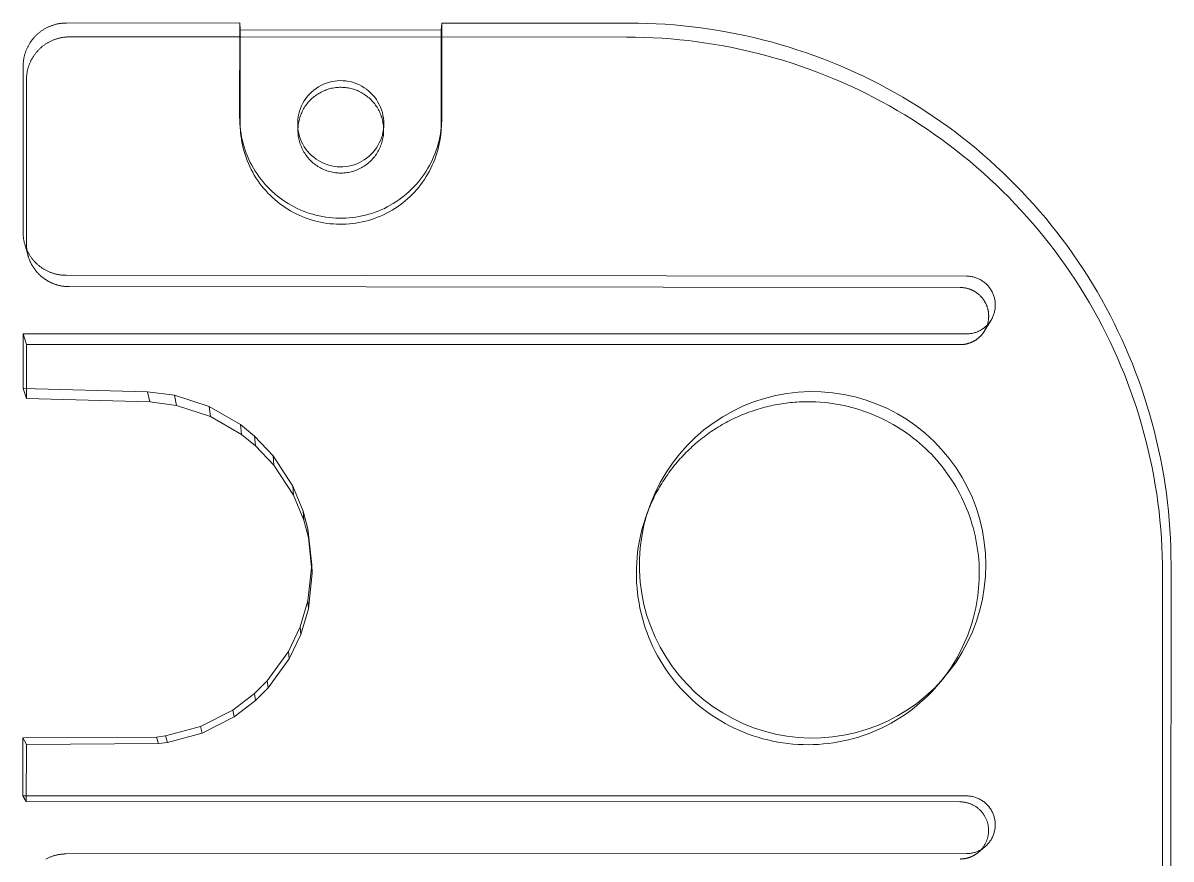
# Model space of a CAD drawing. Header units: millimetres. Extents: x 300.2 to 357.5, y 237.5 to 331.9.
# Drawn here: x 317.5 to 357.47, y 302.8 to 331.91 of the extents above; entities that cross this region are included whole.
import ezdxf

# ---------------------------------------------------------------- set-up
doc = ezdxf.new("R2010")
doc.units = ezdxf.units.MM
doc.layers.get('0').update_dxf_attribs({"true_color": 0xc2ced6})

# ---------------------------------------------------------------- blocks, each defined once
blk = doc.blocks.new('A$C525A3817')
at = {"color": 0, "linetype": 'Continuous', "lineweight": 0}
for p, q in [((-3.806, 47.183), (-9.839, 47.181)), ((-3.807, 43.902), (-3.806, 47.183)), ((-3.787, 46.94), (-3.806, 47.183)), ((3.213, 46.936), (3.23, 47.18)), ((3.23, 47.18), (3.229, 43.9)), ((9.764, 47.177), (3.23, 47.18)), ((-3.787, 46.94), (3.213, 46.936)), ((-3.787, 43.675), (-3.787, 46.94)), ((3.213, 46.936), (3.213, 43.673)), ((-3.767, 46.698), (-9.738, 46.697)), ((9.664, 46.692), (-3.767, 46.698)), ((-11.345, 45.674), (-11.347, 39.883)), ((-11.229, 45.205), (-11.23, 39.473)), ((-3.774, 43.371), (-3.794, 43.596)), ((-1.777, 43.389), (-1.786, 43.613)), ((1.206, 43.408), (1.212, 43.632)), ((3.203, 43.417), (3.22, 43.642)), ((-11.173, 39.076), (-11.289, 39.482)), ((-9.843, 38.398), (21.496, 38.367)), ((-9.741, 38.004), (21.275, 37.973)), ((22.126, 36.462), (22.355, 36.841)), ((21.496, 36.357), (-11.348, 36.364)), ((-11.348, 36.364), (-11.348, 34.459)), ((-11.231, 35.991), (-11.348, 36.364)), ((-11.231, 35.991), (-11.231, 34.105)), ((21.275, 35.984), (-11.231, 35.991)), ((-11.231, 34.105), (-11.348, 34.459)), ((-11.348, 34.459), (-7.012, 34.344)), ((-11.231, 34.105), (-6.94, 33.992)), ((-6.94, 33.992), (-7.012, 34.344)), ((-7.012, 34.344), (-6.073, 34.221)), ((-6.94, 33.992), (-6.011, 33.869)), ((-6.011, 33.869), (-6.073, 34.221)), ((-6.073, 34.221), (-4.874, 33.831)), ((-6.011, 33.869), (-4.824, 33.483)), ((-4.824, 33.483), (-4.874, 33.831)), ((-4.874, 33.831), (-3.782, 33.2)), ((-4.824, 33.483), (-3.744, 32.859)), ((-3.744, 32.859), (-3.782, 33.2)), ((-3.782, 33.2), (-3.292, 32.803)), ((-3.744, 32.859), (-3.258, 32.466)), ((-3.258, 32.466), (-3.292, 32.803)), ((-3.292, 32.803), (-2.641, 32.116)), ((-3.258, 32.466), (-2.614, 31.786)), ((-2.614, 31.786), (-2.641, 32.116)), ((-2.641, 32.116), (-1.954, 31.059)), ((-2.614, 31.786), (-1.934, 30.739)), ((-1.934, 30.739), (-1.954, 31.059)), ((-1.954, 31.059), (-1.592, 30.184)), ((-1.934, 30.739), (-1.576, 29.874)), ((-1.576, 29.874), (-1.592, 30.184)), ((-1.592, 30.184), (-1.429, 29.574)), ((10.33, 29.971), (10.437, 30.282)), ((-1.576, 29.874), (-1.414, 29.27)), ((-1.414, 29.27), (-1.429, 29.574)), ((-1.429, 29.574), (-1.297, 28.32)), ((-1.414, 29.27), (-1.306, 28.239)), ((-1.297, 28.32), (-1.43, 27.066)), ((-1.284, 28.029), (-1.415, 26.788)), ((-1.306, 28.239), (-1.284, 28.029)), ((-1.284, 28.029), (-1.297, 28.32)), ((28.318, -3.169), (28.325, 28.023)), ((28.612, -3.202), (28.619, 28.314)), ((-1.43, 27.066), (-1.698, 26.159)), ((-1.415, 26.788), (-1.681, 25.89)), ((-1.415, 26.788), (-1.43, 27.066)), ((-1.698, 26.159), (-2.106, 25.305)), ((-1.681, 25.89), (-1.698, 26.159)), ((-1.681, 25.89), (-2.084, 25.045)), ((-2.106, 25.305), (-2.847, 24.285)), ((-2.084, 25.045), (-2.106, 25.305)), ((-2.084, 25.045), (-2.818, 24.036)), ((20.523, 24.161), (20.736, 24.412)), ((-2.847, 24.285), (-3.294, 23.839)), ((-2.818, 24.036), (-3.26, 23.594)), ((-2.818, 24.036), (-2.847, 24.285)), ((-3.294, 23.839), (-4.045, 23.263)), ((-3.26, 23.594), (-4.003, 23.024)), ((-3.26, 23.594), (-3.294, 23.839)), ((-4.045, 23.263), (-5.168, 22.691)), ((-4.003, 23.024), (-4.045, 23.263)), ((-4.003, 23.024), (-5.115, 22.458)), ((-5.168, 22.691), (-6.386, 22.365)), ((-5.115, 22.458), (-6.321, 22.135)), ((-5.115, 22.458), (-5.168, 22.691)), ((-6.699, 22.323), (-11.351, 22.296)), ((-11.351, 22.296), (-11.351, 20.281)), ((-11.234, 22.067), (-11.351, 22.296)), ((-11.234, 22.067), (-11.235, 20.073)), ((-6.631, 22.094), (-11.234, 22.067)), ((-6.386, 22.365), (-6.699, 22.323)), ((-6.631, 22.094), (-6.699, 22.323)), ((-6.321, 22.135), (-6.631, 22.094)), ((-6.321, 22.135), (-6.386, 22.365)), ((-11.235, 20.073), (-11.351, 20.281)), ((-11.351, 20.281), (21.492, 20.274)), ((-11.235, 20.073), (21.271, 20.066)), ((21.909, 18.307), (22.136, 18.498)), ((21.493, 18.264), (-9.863, 18.253))]:
    blk.add_line(p, q, dxfattribs=at)
for points in [[(-9.839, 47.181), (-9.864, 47.181), (-9.889, 47.181), (-9.914, 47.18), (-9.938, 47.178), (-9.963, 47.176), (-9.988, 47.174), (-10.013, 47.171), (-10.038, 47.168), (-10.062, 47.165), (-10.087, 47.161), (-10.111, 47.156), (-10.136, 47.152), (-10.16, 47.147), (-10.184, 47.141), (-10.209, 47.135), (-10.233, 47.129), (-10.257, 47.122), (-10.281, 47.115), (-10.304, 47.107), (-10.328, 47.099), (-10.352, 47.091), (-10.375, 47.083), (-10.398, 47.073), (-10.421, 47.064), (-10.444, 47.054), (-10.467, 47.044), (-10.489, 47.033), (-10.512, 47.022), (-10.534, 47.011), (-10.556, 46.999), (-10.578, 46.987), (-10.599, 46.975), (-10.621, 46.962), (-10.642, 46.949), (-10.663, 46.936), (-10.684, 46.922), (-10.704, 46.908), (-10.724, 46.893), (-10.744, 46.878), (-10.764, 46.863), (-10.784, 46.848), (-10.803, 46.832), (-10.822, 46.816), (-10.841, 46.799), (-10.859, 46.783), (-10.877, 46.766), (-10.895, 46.748), (-10.913, 46.731), (-10.93, 46.713), (-10.947, 46.695), (-10.964, 46.676), (-10.98, 46.657), (-10.996, 46.638), (-11.012, 46.619), (-11.028, 46.6), (-11.043, 46.58), (-11.058, 46.56), (-11.072, 46.539), (-11.086, 46.519), (-11.1, 46.498), (-11.113, 46.477), (-11.127, 46.456), (-11.139, 46.435), (-11.152, 46.413), (-11.164, 46.391), (-11.175, 46.369), (-11.187, 46.347), (-11.198, 46.325), (-11.208, 46.302), (-11.218, 46.279), (-11.228, 46.256), (-11.238, 46.233), (-11.247, 46.21), (-11.255, 46.187), (-11.264, 46.163), (-11.272, 46.14), (-11.279, 46.116), (-11.286, 46.092), (-11.293, 46.068), (-11.299, 46.044), (-11.305, 46.02), (-11.311, 45.995), (-11.316, 45.971), (-11.321, 45.947), (-11.325, 45.922), (-11.329, 45.897), (-11.332, 45.873), (-11.335, 45.848), (-11.338, 45.823), (-11.34, 45.798), (-11.342, 45.774), (-11.344, 45.749), (-11.345, 45.724), (-11.345, 45.699), (-11.345, 45.674)], [(28.619, 28.314), (28.616, 28.625), (28.609, 28.937), (28.596, 29.249), (28.578, 29.56), (28.555, 29.871), (28.527, 30.182), (28.493, 30.492), (28.455, 30.801), (28.411, 31.11), (28.362, 31.418), (28.309, 31.725), (28.25, 32.031), (28.186, 32.336), (28.117, 32.64), (28.043, 32.943), (27.964, 33.245), (27.88, 33.545), (27.791, 33.844), (27.697, 34.142), (27.598, 34.437), (27.495, 34.731), (27.386, 35.024), (27.273, 35.314), (27.155, 35.603), (27.032, 35.89), (26.905, 36.174), (26.772, 36.457), (26.635, 36.737), (26.494, 37.015), (26.348, 37.29), (26.197, 37.563), (26.042, 37.834), (25.883, 38.102), (25.719, 38.367), (25.55, 38.629), (25.378, 38.889), (25.201, 39.146), (25.02, 39.4), (24.834, 39.65), (24.645, 39.898), (24.451, 40.143), (24.254, 40.384), (24.052, 40.622), (23.847, 40.857), (23.638, 41.088), (23.425, 41.315), (23.208, 41.54), (22.987, 41.76), (22.763, 41.977), (22.536, 42.19), (22.305, 42.399), (22.07, 42.605), (21.832, 42.807), (21.591, 43.004), (21.347, 43.198), (21.099, 43.387), (20.848, 43.573), (20.595, 43.754), (20.338, 43.931), (20.078, 44.104), (19.816, 44.272), (19.551, 44.436), (19.283, 44.596), (19.012, 44.751), (18.739, 44.902), (18.464, 45.048), (18.186, 45.19), (17.906, 45.327), (17.624, 45.459), (17.339, 45.587), (17.053, 45.71), (16.764, 45.828), (16.474, 45.941), (16.181, 46.05), (15.887, 46.154), (15.592, 46.253), (15.294, 46.347), (14.995, 46.436), (14.695, 46.52), (14.393, 46.599), (14.091, 46.673), (13.786, 46.742), (13.481, 46.806), (13.175, 46.865), (12.868, 46.919), (12.56, 46.968), (12.251, 47.012), (11.942, 47.05), (11.632, 47.084), (11.321, 47.112), (11.01, 47.136), (10.699, 47.154), (10.387, 47.167), (10.076, 47.174), (9.764, 47.177)], [(-9.738, 46.697), (-9.762, 46.697), (-9.787, 46.696), (-9.812, 46.695), (-9.836, 46.693), (-9.861, 46.692), (-9.885, 46.689), (-9.91, 46.687), (-9.934, 46.684), (-9.959, 46.68), (-9.983, 46.676), (-10.007, 46.672), (-10.032, 46.667), (-10.056, 46.662), (-10.08, 46.657), (-10.104, 46.651), (-10.128, 46.645), (-10.151, 46.638), (-10.175, 46.631), (-10.199, 46.623), (-10.222, 46.616), (-10.245, 46.607), (-10.268, 46.599), (-10.291, 46.59), (-10.314, 46.58), (-10.337, 46.571), (-10.359, 46.561), (-10.382, 46.55), (-10.404, 46.539), (-10.426, 46.528), (-10.447, 46.517), (-10.469, 46.505), (-10.49, 46.492), (-10.512, 46.48), (-10.533, 46.467), (-10.553, 46.453), (-10.574, 46.44), (-10.594, 46.426), (-10.614, 46.411), (-10.634, 46.397), (-10.654, 46.382), (-10.673, 46.366), (-10.692, 46.351), (-10.711, 46.335), (-10.729, 46.319), (-10.748, 46.302), (-10.766, 46.285), (-10.783, 46.268), (-10.801, 46.251), (-10.818, 46.233), (-10.835, 46.215), (-10.851, 46.197), (-10.868, 46.178), (-10.883, 46.159), (-10.899, 46.14), (-10.914, 46.121), (-10.929, 46.101), (-10.944, 46.081), (-10.958, 46.061), (-10.972, 46.041), (-10.986, 46.02), (-10.999, 46), (-11.012, 45.979), (-11.025, 45.958), (-11.037, 45.936), (-11.049, 45.915), (-11.061, 45.893), (-11.072, 45.871), (-11.083, 45.849), (-11.093, 45.826), (-11.103, 45.804), (-11.113, 45.781), (-11.122, 45.758), (-11.131, 45.735), (-11.14, 45.712), (-11.148, 45.689), (-11.156, 45.666), (-11.163, 45.642), (-11.17, 45.618), (-11.177, 45.595), (-11.183, 45.571), (-11.189, 45.547), (-11.194, 45.523), (-11.2, 45.499), (-11.204, 45.475), (-11.208, 45.45), (-11.212, 45.426), (-11.216, 45.401), (-11.219, 45.377), (-11.222, 45.352), (-11.224, 45.328), (-11.226, 45.303), (-11.227, 45.279), (-11.228, 45.254), (-11.229, 45.229), (-11.229, 45.205)], [(28.325, 28.023), (28.322, 28.331), (28.315, 28.64), (28.302, 28.948), (28.284, 29.256), (28.261, 29.564), (28.234, 29.871), (28.2, 30.178), (28.162, 30.485), (28.119, 30.79), (28.071, 31.095), (28.018, 31.399), (27.959, 31.702), (27.896, 32.004), (27.828, 32.305), (27.755, 32.605), (27.677, 32.903), (27.593, 33.201), (27.506, 33.497), (27.413, 33.791), (27.315, 34.084), (27.212, 34.375), (27.105, 34.664), (26.993, 34.952), (26.876, 35.237), (26.754, 35.521), (26.628, 35.803), (26.497, 36.082), (26.362, 36.359), (26.222, 36.634), (26.077, 36.907), (25.928, 37.177), (25.775, 37.445), (25.617, 37.71), (25.454, 37.973), (25.288, 38.232), (25.117, 38.489), (24.942, 38.744), (24.763, 38.995), (24.579, 39.243), (24.392, 39.488), (24.2, 39.73), (24.005, 39.969), (23.805, 40.205), (23.602, 40.437), (23.395, 40.666), (23.184, 40.891), (22.97, 41.113), (22.751, 41.331), (22.53, 41.546), (22.304, 41.757), (22.076, 41.964), (21.843, 42.167), (21.608, 42.367), (21.369, 42.562), (21.127, 42.754), (20.882, 42.942), (20.634, 43.125), (20.383, 43.305), (20.129, 43.48), (19.872, 43.651), (19.612, 43.817), (19.35, 43.98), (19.085, 44.138), (18.817, 44.292), (18.547, 44.441), (18.274, 44.585), (17.999, 44.726), (17.722, 44.861), (17.443, 44.992), (17.161, 45.119), (16.877, 45.24), (16.592, 45.357), (16.304, 45.47), (16.015, 45.577), (15.724, 45.68), (15.431, 45.778), (15.137, 45.871), (14.841, 45.959), (14.544, 46.042), (14.246, 46.12), (13.946, 46.194), (13.645, 46.262), (13.343, 46.325), (13.04, 46.384), (12.736, 46.437), (12.431, 46.485), (12.125, 46.529), (11.819, 46.567), (11.512, 46.6), (11.205, 46.628), (10.897, 46.651), (10.589, 46.669), (10.281, 46.682), (9.972, 46.69), (9.664, 46.692)], [(1.205, 43.52), (1.202, 43.568), (1.197, 43.616), (1.191, 43.664), (1.183, 43.711), (1.174, 43.758), (1.164, 43.805), (1.151, 43.852), (1.138, 43.898), (1.122, 43.943), (1.106, 43.988), (1.088, 44.033), (1.068, 44.077), (1.047, 44.12), (1.025, 44.163), (1.001, 44.205), (0.976, 44.246), (0.95, 44.286), (0.923, 44.325), (0.894, 44.364), (0.864, 44.401), (0.832, 44.438), (0.8, 44.473), (0.767, 44.508), (0.732, 44.541), (0.696, 44.573), (0.659, 44.604), (0.622, 44.634), (0.583, 44.663), (0.544, 44.69), (0.503, 44.716), (0.462, 44.741), (0.42, 44.764), (0.377, 44.786), (0.334, 44.807), (0.29, 44.826), (0.245, 44.844), (0.2, 44.861), (0.154, 44.876), (0.108, 44.889), (0.062, 44.901), (0.015, 44.911), (-0.032, 44.92), (-0.08, 44.928), (-0.128, 44.934), (-0.176, 44.938), (-0.223, 44.941), (-0.272, 44.942), (-0.32, 44.942), (-0.368, 44.94), (-0.416, 44.936), (-0.463, 44.931), (-0.511, 44.925), (-0.558, 44.917), (-0.606, 44.907), (-0.652, 44.896), (-0.699, 44.884), (-0.745, 44.87), (-0.79, 44.854), (-0.835, 44.837), (-0.88, 44.819), (-0.923, 44.799), (-0.966, 44.778), (-1.009, 44.755), (-1.051, 44.731), (-1.091, 44.706), (-1.131, 44.679), (-1.171, 44.651), (-1.209, 44.622), (-1.246, 44.592), (-1.282, 44.56), (-1.318, 44.528), (-1.352, 44.494), (-1.385, 44.459), (-1.417, 44.423), (-1.448, 44.386), (-1.477, 44.348), (-1.506, 44.309), (-1.533, 44.27), (-1.558, 44.229), (-1.583, 44.188), (-1.606, 44.146), (-1.628, 44.103), (-1.648, 44.059), (-1.667, 44.015), (-1.684, 43.97), (-1.7, 43.925), (-1.715, 43.879), (-1.728, 43.833), (-1.74, 43.786), (-1.75, 43.739), (-1.758, 43.692), (-1.765, 43.644), (-1.771, 43.597), (-1.775, 43.549), (-1.777, 43.501)], [(-3.807, 43.902), (-3.805, 43.785), (-3.799, 43.669), (-3.79, 43.553), (-3.776, 43.438), (-3.759, 43.323), (-3.738, 43.208), (-3.713, 43.095), (-3.685, 42.982), (-3.652, 42.87), (-3.617, 42.759), (-3.577, 42.65), (-3.534, 42.542), (-3.487, 42.435), (-3.437, 42.33), (-3.383, 42.227), (-3.326, 42.126), (-3.266, 42.026), (-3.202, 41.929), (-3.135, 41.834), (-3.066, 41.741), (-2.993, 41.65), (-2.917, 41.562), (-2.838, 41.476), (-2.756, 41.393), (-2.672, 41.313), (-2.585, 41.236), (-2.496, 41.161), (-2.404, 41.09), (-2.31, 41.021), (-2.214, 40.956), (-2.115, 40.894), (-2.015, 40.835), (-1.913, 40.78), (-1.808, 40.728), (-1.703, 40.679), (-1.595, 40.634), (-1.487, 40.593), (-1.377, 40.555), (-1.265, 40.521), (-1.153, 40.491), (-1.04, 40.464), (-0.926, 40.441), (-0.811, 40.422), (-0.696, 40.406), (-0.58, 40.395), (-0.464, 40.387), (-0.348, 40.383), (-0.231, 40.383), (-0.115, 40.387), (0.001, 40.395), (0.117, 40.406), (0.232, 40.422), (0.347, 40.441), (0.461, 40.464), (0.574, 40.49), (0.686, 40.521), (0.798, 40.555), (0.908, 40.592), (1.016, 40.634), (1.124, 40.679), (1.23, 40.727), (1.334, 40.779), (1.436, 40.834), (1.536, 40.893), (1.635, 40.955), (1.731, 41.02), (1.825, 41.089), (1.917, 41.16), (2.007, 41.235), (2.093, 41.312), (2.178, 41.392), (2.259, 41.475), (2.338, 41.561), (2.414, 41.649), (2.487, 41.739), (2.557, 41.832), (2.624, 41.928), (2.688, 42.025), (2.748, 42.124), (2.805, 42.226), (2.859, 42.329), (2.909, 42.434), (2.956, 42.54), (2.999, 42.648), (3.039, 42.758), (3.075, 42.868), (3.107, 42.98), (3.135, 43.093), (3.16, 43.207), (3.181, 43.321), (3.199, 43.436), (3.212, 43.552), (3.222, 43.668), (3.227, 43.784), (3.229, 43.9)], [(-3.787, 43.675), (-3.787, 43.673), (-3.787, 43.671), (-3.787, 43.669), (-3.787, 43.667), (-3.787, 43.665), (-3.787, 43.663), (-3.787, 43.661), (-3.787, 43.659), (-3.787, 43.657), (-3.787, 43.655), (-3.787, 43.653), (-3.787, 43.651), (-3.787, 43.649), (-3.787, 43.647), (-3.787, 43.645), (-3.787, 43.643), (-3.787, 43.641), (-3.787, 43.639), (-3.787, 43.637), (-3.787, 43.635), (-3.787, 43.633), (-3.787, 43.631), (-3.787, 43.629), (-3.787, 43.627), (-3.787, 43.625), (-3.787, 43.623), (-3.787, 43.621), (-3.787, 43.619), (-3.787, 43.616), (-3.787, 43.614), (-3.787, 43.612), (-3.787, 43.61), (-3.787, 43.608), (-3.787, 43.606), (-3.787, 43.604), (-3.787, 43.602), (-3.786, 43.6), (-3.786, 43.598), (-3.786, 43.596), (-3.786, 43.594), (-3.786, 43.592), (-3.786, 43.59), (-3.786, 43.588), (-3.786, 43.586), (-3.786, 43.584), (-3.786, 43.582), (-3.786, 43.58), (-3.786, 43.578), (-3.786, 43.576), (-3.786, 43.574), (-3.786, 43.572), (-3.786, 43.57), (-3.786, 43.568), (-3.786, 43.566), (-3.786, 43.564), (-3.785, 43.562), (-3.785, 43.56), (-3.785, 43.558), (-3.785, 43.556), (-3.785, 43.554), (-3.785, 43.552), (-3.785, 43.55), (-3.785, 43.548), (-3.785, 43.546), (-3.785, 43.544), (-3.785, 43.542), (-3.785, 43.54), (-3.785, 43.538), (-3.784, 43.536), (-3.784, 43.534), (-3.784, 43.532), (-3.784, 43.53), (-3.784, 43.528), (-3.784, 43.526), (-3.784, 43.524), (-3.784, 43.522), (-3.784, 43.52), (-3.784, 43.518), (-3.784, 43.516), (-3.784, 43.514), (-3.783, 43.512), (-3.783, 43.51), (-3.783, 43.508), (-3.783, 43.506), (-3.783, 43.504), (-3.783, 43.502), (-3.783, 43.5), (-3.783, 43.497), (-3.783, 43.495), (-3.783, 43.493), (-3.782, 43.491), (-3.782, 43.489), (-3.782, 43.487), (-3.782, 43.485), (-3.782, 43.483)], [(3.21, 43.529), (3.21, 43.531), (3.21, 43.532), (3.21, 43.534), (3.21, 43.535), (3.21, 43.537), (3.21, 43.538), (3.21, 43.54), (3.21, 43.541), (3.21, 43.543), (3.21, 43.545), (3.21, 43.546), (3.21, 43.548), (3.211, 43.549), (3.211, 43.551), (3.211, 43.552), (3.211, 43.554), (3.211, 43.555), (3.211, 43.557), (3.211, 43.558), (3.211, 43.56), (3.211, 43.561), (3.211, 43.563), (3.211, 43.564), (3.211, 43.566), (3.211, 43.567), (3.211, 43.569), (3.211, 43.57), (3.211, 43.572), (3.211, 43.573), (3.211, 43.575), (3.211, 43.576), (3.211, 43.578), (3.211, 43.579), (3.212, 43.581), (3.212, 43.582), (3.212, 43.584), (3.212, 43.585), (3.212, 43.587), (3.212, 43.588), (3.212, 43.59), (3.212, 43.592), (3.212, 43.593), (3.212, 43.595), (3.212, 43.596), (3.212, 43.598), (3.212, 43.599), (3.212, 43.601), (3.212, 43.602), (3.212, 43.604), (3.212, 43.605), (3.212, 43.607), (3.212, 43.608), (3.212, 43.61), (3.212, 43.611), (3.212, 43.613), (3.212, 43.614), (3.212, 43.616), (3.212, 43.617), (3.212, 43.619), (3.212, 43.62), (3.212, 43.622), (3.212, 43.623), (3.212, 43.625), (3.212, 43.626), (3.212, 43.628), (3.212, 43.629), (3.212, 43.631), (3.213, 43.632), (3.213, 43.634), (3.213, 43.636), (3.213, 43.637), (3.213, 43.639), (3.213, 43.64), (3.213, 43.642), (3.213, 43.643), (3.213, 43.645), (3.213, 43.646), (3.213, 43.648), (3.213, 43.649), (3.213, 43.651), (3.213, 43.652), (3.213, 43.654), (3.213, 43.655), (3.213, 43.657), (3.213, 43.658), (3.213, 43.66), (3.213, 43.661), (3.213, 43.663), (3.213, 43.664), (3.213, 43.666), (3.213, 43.667), (3.213, 43.669), (3.213, 43.67), (3.213, 43.672), (3.213, 43.673)], [(-3.782, 43.483), (-3.774, 43.371), (-3.763, 43.26), (-3.748, 43.149), (-3.729, 43.038), (-3.707, 42.928), (-3.681, 42.819), (-3.652, 42.71), (-3.619, 42.603), (-3.583, 42.497), (-3.544, 42.392), (-3.501, 42.288), (-3.455, 42.186), (-3.406, 42.085), (-3.353, 41.986), (-3.297, 41.888), (-3.239, 41.793), (-3.177, 41.699), (-3.112, 41.608), (-3.044, 41.518), (-2.974, 41.431), (-2.9, 41.346), (-2.824, 41.263), (-2.746, 41.183), (-2.665, 41.106), (-2.581, 41.031), (-2.495, 40.959), (-2.407, 40.889), (-2.317, 40.823), (-2.224, 40.759), (-2.13, 40.699), (-2.034, 40.641), (-1.935, 40.587), (-1.836, 40.535), (-1.734, 40.487), (-1.631, 40.443), (-1.527, 40.401), (-1.422, 40.363), (-1.315, 40.328), (-1.207, 40.297), (-1.098, 40.27), (-0.989, 40.245), (-0.879, 40.225), (-0.768, 40.207), (-0.656, 40.194), (-0.545, 40.184), (-0.432, 40.177), (-0.32, 40.174), (-0.208, 40.175), (-0.096, 40.179), (0.016, 40.187), (0.128, 40.199), (0.239, 40.214), (0.349, 40.233), (0.459, 40.255), (0.569, 40.28), (0.677, 40.31), (0.784, 40.342), (0.891, 40.378), (0.996, 40.418), (1.099, 40.461), (1.202, 40.507), (1.302, 40.556), (1.401, 40.609), (1.499, 40.664), (1.594, 40.723), (1.688, 40.785), (1.78, 40.85), (1.869, 40.917), (1.956, 40.988), (2.041, 41.061), (2.124, 41.137), (2.204, 41.216), (2.282, 41.297), (2.356, 41.381), (2.429, 41.466), (2.498, 41.555), (2.564, 41.645), (2.628, 41.737), (2.689, 41.832), (2.746, 41.928), (2.801, 42.026), (2.852, 42.126), (2.9, 42.228), (2.945, 42.33), (2.986, 42.435), (3.024, 42.54), (3.059, 42.647), (3.09, 42.755), (3.118, 42.864), (3.142, 42.973), (3.163, 43.083), (3.18, 43.194), (3.193, 43.306), (3.203, 43.417), (3.21, 43.529)], [(-1.778, 43.45), (-1.777, 43.4), (-1.775, 43.35), (-1.771, 43.3), (-1.765, 43.25), (-1.757, 43.201), (-1.748, 43.151), (-1.737, 43.103), (-1.725, 43.054), (-1.711, 43.006), (-1.695, 42.958), (-1.678, 42.911), (-1.659, 42.865), (-1.638, 42.819), (-1.616, 42.774), (-1.593, 42.73), (-1.568, 42.686), (-1.542, 42.644), (-1.514, 42.602), (-1.485, 42.561), (-1.454, 42.522), (-1.423, 42.483), (-1.389, 42.445), (-1.355, 42.409), (-1.32, 42.373), (-1.283, 42.339), (-1.245, 42.307), (-1.206, 42.275), (-1.166, 42.245), (-1.125, 42.216), (-1.083, 42.188), (-1.041, 42.162), (-0.997, 42.138), (-0.953, 42.115), (-0.907, 42.093), (-0.861, 42.073), (-0.815, 42.054), (-0.768, 42.037), (-0.72, 42.022), (-0.672, 42.008), (-0.623, 41.996), (-0.574, 41.986), (-0.525, 41.977), (-0.476, 41.969), (-0.426, 41.964), (-0.376, 41.96), (-0.326, 41.958), (-0.276, 41.957), (-0.226, 41.959), (-0.176, 41.961), (-0.126, 41.966), (-0.076, 41.972), (-0.027, 41.98), (0.023, 41.99), (0.072, 42.001), (0.12, 42.014), (0.168, 42.028), (0.215, 42.044), (0.262, 42.062), (0.309, 42.081), (0.354, 42.102), (0.399, 42.124), (0.443, 42.147), (0.486, 42.173), (0.529, 42.199), (0.57, 42.227), (0.611, 42.257), (0.65, 42.288), (0.689, 42.32), (0.726, 42.353), (0.763, 42.388), (0.798, 42.423), (0.831, 42.46), (0.864, 42.498), (0.895, 42.537), (0.925, 42.578), (0.954, 42.619), (0.981, 42.661), (1.007, 42.704), (1.031, 42.748), (1.054, 42.792), (1.075, 42.838), (1.095, 42.884), (1.113, 42.93), (1.13, 42.977), (1.145, 43.025), (1.158, 43.073), (1.17, 43.122), (1.18, 43.171), (1.189, 43.221), (1.196, 43.27), (1.201, 43.32), (1.204, 43.37), (1.206, 43.42), (1.206, 43.47), (1.205, 43.52)], [(-1.777, 43.501), (-1.777, 43.5), (-1.777, 43.5), (-1.777, 43.499), (-1.777, 43.498), (-1.777, 43.498), (-1.777, 43.497), (-1.777, 43.497), (-1.777, 43.496), (-1.777, 43.496), (-1.777, 43.495), (-1.777, 43.495), (-1.777, 43.494), (-1.777, 43.494), (-1.777, 43.493), (-1.777, 43.493), (-1.777, 43.492), (-1.777, 43.492), (-1.777, 43.491), (-1.777, 43.49), (-1.778, 43.49), (-1.778, 43.489), (-1.778, 43.489), (-1.778, 43.488), (-1.778, 43.488), (-1.778, 43.487), (-1.778, 43.487), (-1.778, 43.486), (-1.778, 43.486), (-1.778, 43.485), (-1.778, 43.485), (-1.778, 43.484), (-1.778, 43.484), (-1.778, 43.483), (-1.778, 43.483), (-1.778, 43.482), (-1.778, 43.481), (-1.778, 43.481), (-1.778, 43.48), (-1.778, 43.48), (-1.778, 43.479), (-1.778, 43.479), (-1.778, 43.478), (-1.778, 43.478), (-1.778, 43.477), (-1.778, 43.477), (-1.778, 43.476), (-1.778, 43.476), (-1.778, 43.475), (-1.778, 43.475), (-1.778, 43.474), (-1.778, 43.473), (-1.778, 43.473), (-1.778, 43.472), (-1.778, 43.472), (-1.778, 43.471), (-1.778, 43.471), (-1.778, 43.47), (-1.778, 43.47), (-1.778, 43.469), (-1.778, 43.469), (-1.778, 43.468), (-1.778, 43.468), (-1.778, 43.467), (-1.778, 43.467), (-1.778, 43.466), (-1.778, 43.465), (-1.778, 43.465), (-1.778, 43.464), (-1.778, 43.464), (-1.778, 43.463), (-1.778, 43.463), (-1.778, 43.462), (-1.778, 43.462), (-1.778, 43.461), (-1.778, 43.461), (-1.778, 43.46), (-1.778, 43.46), (-1.778, 43.459), (-1.778, 43.459), (-1.778, 43.458), (-1.778, 43.457), (-1.778, 43.457), (-1.778, 43.456), (-1.778, 43.456), (-1.778, 43.455), (-1.778, 43.455), (-1.778, 43.454), (-1.778, 43.454), (-1.778, 43.453), (-1.778, 43.453), (-1.778, 43.452), (-1.778, 43.452), (-1.778, 43.451), (-1.778, 43.451), (-1.778, 43.45)], [(-11.347, 39.883), (-11.346, 39.858), (-11.346, 39.833), (-11.344, 39.809), (-11.343, 39.784), (-11.341, 39.759), (-11.338, 39.735), (-11.336, 39.71), (-11.332, 39.686), (-11.329, 39.661), (-11.325, 39.637), (-11.32, 39.613), (-11.315, 39.588), (-11.31, 39.564), (-11.305, 39.54), (-11.299, 39.516), (-11.292, 39.492), (-11.285, 39.469), (-11.278, 39.445), (-11.271, 39.421), (-11.263, 39.398), (-11.254, 39.375), (-11.245, 39.352), (-11.236, 39.329), (-11.227, 39.306), (-11.217, 39.283), (-11.207, 39.261), (-11.196, 39.238), (-11.185, 39.216), (-11.174, 39.194), (-11.162, 39.173), (-11.15, 39.151), (-11.137, 39.13), (-11.125, 39.109), (-11.111, 39.088), (-11.098, 39.067), (-11.084, 39.046), (-11.07, 39.026), (-11.055, 39.006), (-11.041, 38.986), (-11.026, 38.967), (-11.01, 38.948), (-10.994, 38.929), (-10.978, 38.91), (-10.962, 38.891), (-10.945, 38.873), (-10.928, 38.855), (-10.911, 38.838), (-10.893, 38.82), (-10.875, 38.803), (-10.857, 38.786), (-10.839, 38.77), (-10.82, 38.754), (-10.801, 38.738), (-10.782, 38.723), (-10.762, 38.707), (-10.743, 38.692), (-10.723, 38.678), (-10.703, 38.664), (-10.682, 38.65), (-10.661, 38.636), (-10.641, 38.623), (-10.619, 38.61), (-10.598, 38.598), (-10.577, 38.585), (-10.555, 38.574), (-10.533, 38.562), (-10.511, 38.551), (-10.489, 38.54), (-10.466, 38.53), (-10.444, 38.52), (-10.421, 38.511), (-10.398, 38.501), (-10.375, 38.493), (-10.352, 38.484), (-10.328, 38.476), (-10.305, 38.468), (-10.281, 38.461), (-10.257, 38.454), (-10.234, 38.448), (-10.21, 38.442), (-10.186, 38.436), (-10.161, 38.431), (-10.137, 38.426), (-10.113, 38.421), (-10.089, 38.417), (-10.064, 38.413), (-10.04, 38.41), (-10.015, 38.407), (-9.991, 38.405), (-9.966, 38.403), (-9.941, 38.401), (-9.917, 38.4), (-9.892, 38.399), (-9.867, 38.398), (-9.843, 38.398)], [(-11.23, 39.473), (-11.23, 39.469), (-11.23, 39.464), (-11.23, 39.46), (-11.23, 39.456), (-11.23, 39.452), (-11.23, 39.448), (-11.23, 39.443), (-11.23, 39.439), (-11.229, 39.435), (-11.229, 39.431), (-11.229, 39.426), (-11.229, 39.422), (-11.229, 39.418), (-11.229, 39.414), (-11.228, 39.409), (-11.228, 39.405), (-11.228, 39.401), (-11.228, 39.397), (-11.227, 39.393), (-11.227, 39.388), (-11.227, 39.384), (-11.227, 39.38), (-11.226, 39.376), (-11.226, 39.371), (-11.226, 39.367), (-11.225, 39.363), (-11.225, 39.359), (-11.225, 39.355), (-11.224, 39.35), (-11.224, 39.346), (-11.223, 39.342), (-11.223, 39.338), (-11.223, 39.334), (-11.222, 39.329), (-11.222, 39.325), (-11.221, 39.321), (-11.221, 39.317), (-11.22, 39.312), (-11.22, 39.308), (-11.219, 39.304), (-11.219, 39.3), (-11.218, 39.296), (-11.218, 39.291), (-11.217, 39.287), (-11.217, 39.283), (-11.216, 39.279), (-11.215, 39.275), (-11.215, 39.271), (-11.214, 39.266), (-11.214, 39.262), (-11.213, 39.258), (-11.212, 39.254), (-11.212, 39.25), (-11.211, 39.245), (-11.21, 39.241), (-11.21, 39.237), (-11.209, 39.233), (-11.208, 39.229), (-11.207, 39.225), (-11.207, 39.22), (-11.206, 39.216), (-11.205, 39.212), (-11.204, 39.208), (-11.204, 39.204), (-11.203, 39.2), (-11.202, 39.195), (-11.201, 39.191), (-11.2, 39.187), (-11.199, 39.183), (-11.199, 39.179), (-11.198, 39.175), (-11.197, 39.171), (-11.196, 39.166), (-11.195, 39.162), (-11.194, 39.158), (-11.193, 39.154), (-11.192, 39.15), (-11.191, 39.146), (-11.19, 39.142), (-11.189, 39.138), (-11.188, 39.133), (-11.187, 39.129), (-11.186, 39.125), (-11.185, 39.121), (-11.184, 39.117), (-11.183, 39.113), (-11.182, 39.109), (-11.181, 39.105), (-11.18, 39.101), (-11.179, 39.097), (-11.178, 39.092), (-11.177, 39.088), (-11.176, 39.084), (-11.174, 39.08), (-11.173, 39.076)], [(-11.173, 39.076), (-11.168, 39.057), (-11.162, 39.037), (-11.155, 39.018), (-11.149, 38.999), (-11.142, 38.98), (-11.135, 38.961), (-11.128, 38.942), (-11.12, 38.923), (-11.113, 38.905), (-11.105, 38.886), (-11.096, 38.868), (-11.088, 38.849), (-11.079, 38.831), (-11.07, 38.813), (-11.061, 38.795), (-11.051, 38.777), (-11.041, 38.76), (-11.031, 38.742), (-11.021, 38.725), (-11.011, 38.707), (-11, 38.69), (-10.989, 38.673), (-10.978, 38.656), (-10.966, 38.64), (-10.955, 38.623), (-10.943, 38.607), (-10.931, 38.59), (-10.918, 38.574), (-10.906, 38.559), (-10.893, 38.543), (-10.88, 38.527), (-10.867, 38.512), (-10.854, 38.497), (-10.84, 38.482), (-10.826, 38.467), (-10.812, 38.452), (-10.798, 38.438), (-10.784, 38.424), (-10.769, 38.41), (-10.754, 38.396), (-10.739, 38.382), (-10.724, 38.369), (-10.709, 38.356), (-10.693, 38.343), (-10.678, 38.33), (-10.662, 38.317), (-10.646, 38.305), (-10.63, 38.293), (-10.613, 38.281), (-10.597, 38.269), (-10.58, 38.258), (-10.563, 38.247), (-10.546, 38.236), (-10.529, 38.225), (-10.512, 38.214), (-10.495, 38.204), (-10.477, 38.194), (-10.459, 38.184), (-10.441, 38.175), (-10.424, 38.165), (-10.405, 38.156), (-10.387, 38.148), (-10.369, 38.139), (-10.351, 38.131), (-10.332, 38.123), (-10.313, 38.115), (-10.295, 38.107), (-10.276, 38.1), (-10.257, 38.093), (-10.238, 38.086), (-10.219, 38.08), (-10.199, 38.073), (-10.18, 38.067), (-10.161, 38.062), (-10.141, 38.056), (-10.122, 38.051), (-10.102, 38.046), (-10.082, 38.041), (-10.063, 38.037), (-10.043, 38.033), (-10.023, 38.029), (-10.003, 38.025), (-9.983, 38.022), (-9.963, 38.019), (-9.943, 38.016), (-9.923, 38.014), (-9.903, 38.012), (-9.883, 38.01), (-9.863, 38.008), (-9.842, 38.007), (-9.822, 38.006), (-9.802, 38.005), (-9.782, 38.004), (-9.762, 38.004), (-9.741, 38.004)], [(22.219, 36.664), (22.225, 36.683), (22.231, 36.702), (22.236, 36.721), (22.241, 36.74), (22.246, 36.759), (22.25, 36.779), (22.254, 36.798), (22.257, 36.818), (22.26, 36.837), (22.263, 36.857), (22.265, 36.877), (22.267, 36.896), (22.268, 36.916), (22.269, 36.936), (22.27, 36.956), (22.27, 36.976), (22.27, 36.995), (22.269, 37.015), (22.268, 37.035), (22.267, 37.055), (22.265, 37.074), (22.263, 37.094), (22.261, 37.114), (22.258, 37.133), (22.255, 37.153), (22.251, 37.172), (22.247, 37.192), (22.242, 37.211), (22.238, 37.23), (22.232, 37.249), (22.227, 37.268), (22.221, 37.287), (22.214, 37.306), (22.208, 37.325), (22.201, 37.343), (22.193, 37.362), (22.185, 37.38), (22.177, 37.398), (22.169, 37.416), (22.16, 37.433), (22.151, 37.451), (22.141, 37.468), (22.131, 37.486), (22.121, 37.502), (22.11, 37.519), (22.099, 37.536), (22.088, 37.552), (22.076, 37.568), (22.064, 37.584), (22.052, 37.6), (22.04, 37.615), (22.027, 37.63), (22.014, 37.645), (22, 37.659), (21.987, 37.674), (21.973, 37.688), (21.958, 37.702), (21.944, 37.715), (21.929, 37.728), (21.914, 37.741), (21.899, 37.754), (21.883, 37.766), (21.867, 37.778), (21.851, 37.789), (21.835, 37.801), (21.819, 37.812), (21.802, 37.822), (21.785, 37.833), (21.768, 37.843), (21.75, 37.852), (21.733, 37.862), (21.715, 37.871), (21.697, 37.879), (21.679, 37.887), (21.661, 37.895), (21.643, 37.903), (21.624, 37.91), (21.606, 37.917), (21.587, 37.923), (21.568, 37.929), (21.549, 37.935), (21.53, 37.94), (21.511, 37.945), (21.492, 37.949), (21.472, 37.954), (21.453, 37.957), (21.433, 37.961), (21.414, 37.964), (21.394, 37.966), (21.374, 37.968), (21.355, 37.97), (21.335, 37.972), (21.315, 37.972), (21.295, 37.973), (21.275, 37.973)], [(21.496, 36.357), (21.529, 36.358), (21.562, 36.359), (21.595, 36.362), (21.628, 36.366), (21.661, 36.371), (21.694, 36.377), (21.726, 36.384), (21.759, 36.392), (21.791, 36.401), (21.822, 36.411), (21.853, 36.423), (21.884, 36.435), (21.915, 36.448), (21.945, 36.463), (21.974, 36.478), (22.003, 36.494), (22.032, 36.512), (22.059, 36.53), (22.087, 36.549), (22.113, 36.569), (22.139, 36.59), (22.164, 36.611), (22.189, 36.634), (22.212, 36.657), (22.235, 36.681), (22.257, 36.706), (22.279, 36.732), (22.299, 36.758), (22.319, 36.785), (22.337, 36.812), (22.355, 36.84), (22.372, 36.869), (22.388, 36.898), (22.403, 36.928), (22.416, 36.958), (22.429, 36.989), (22.441, 37.02), (22.452, 37.051), (22.462, 37.083), (22.47, 37.115), (22.478, 37.148), (22.485, 37.18), (22.49, 37.213), (22.494, 37.246), (22.498, 37.279), (22.5, 37.312), (22.501, 37.345), (22.501, 37.379), (22.5, 37.412), (22.498, 37.445), (22.494, 37.478), (22.49, 37.511), (22.485, 37.544), (22.478, 37.576), (22.47, 37.609), (22.462, 37.641), (22.452, 37.673), (22.441, 37.704), (22.429, 37.735), (22.417, 37.766), (22.403, 37.796), (22.388, 37.826), (22.372, 37.855), (22.355, 37.884), (22.338, 37.912), (22.319, 37.939), (22.299, 37.966), (22.279, 37.993), (22.258, 38.018), (22.236, 38.043), (22.213, 38.067), (22.189, 38.09), (22.165, 38.113), (22.139, 38.135), (22.114, 38.155), (22.087, 38.175), (22.06, 38.194), (22.032, 38.213), (22.004, 38.23), (21.975, 38.246), (21.945, 38.262), (21.915, 38.276), (21.885, 38.289), (21.854, 38.302), (21.823, 38.313), (21.791, 38.323), (21.759, 38.332), (21.727, 38.341), (21.694, 38.348), (21.662, 38.354), (21.629, 38.359), (21.596, 38.362), (21.563, 38.365), (21.529, 38.367), (21.496, 38.367)], [(21.275, 35.984), (21.288, 35.984), (21.301, 35.984), (21.314, 35.984), (21.327, 35.985), (21.34, 35.986), (21.353, 35.987), (21.366, 35.988), (21.379, 35.989), (21.392, 35.99), (21.405, 35.992), (21.418, 35.994), (21.431, 35.996), (21.444, 35.998), (21.457, 36), (21.47, 36.003), (21.483, 36.005), (21.495, 36.008), (21.508, 36.011), (21.521, 36.014), (21.534, 36.018), (21.546, 36.021), (21.559, 36.025), (21.571, 36.029), (21.584, 36.033), (21.596, 36.037), (21.609, 36.041), (21.621, 36.046), (21.633, 36.05), (21.645, 36.055), (21.657, 36.06), (21.669, 36.065), (21.681, 36.07), (21.693, 36.076), (21.705, 36.081), (21.717, 36.087), (21.729, 36.093), (21.74, 36.099), (21.752, 36.105), (21.763, 36.111), (21.774, 36.118), (21.786, 36.125), (21.797, 36.131), (21.808, 36.138), (21.819, 36.145), (21.83, 36.153), (21.841, 36.16), (21.851, 36.168), (21.862, 36.175), (21.873, 36.183), (21.883, 36.191), (21.893, 36.199), (21.904, 36.207), (21.914, 36.215), (21.924, 36.224), (21.933, 36.233), (21.943, 36.241), (21.953, 36.25), (21.962, 36.259), (21.972, 36.268), (21.981, 36.277), (21.99, 36.287), (21.999, 36.296), (22.008, 36.306), (22.017, 36.315), (22.026, 36.325), (22.034, 36.335), (22.042, 36.345), (22.051, 36.355), (22.059, 36.366), (22.067, 36.376), (22.075, 36.386), (22.082, 36.397), (22.09, 36.408), (22.097, 36.418), (22.105, 36.429), (22.112, 36.44), (22.119, 36.451), (22.126, 36.462), (22.132, 36.474), (22.139, 36.485), (22.145, 36.496), (22.152, 36.508), (22.158, 36.52), (22.164, 36.531), (22.17, 36.543), (22.175, 36.555), (22.181, 36.567), (22.186, 36.579), (22.191, 36.591), (22.196, 36.603), (22.201, 36.615), (22.206, 36.627), (22.21, 36.639), (22.215, 36.652), (22.219, 36.664)], [(15.975, 33.995), (15.899, 33.994), (15.822, 33.993), (15.746, 33.99), (15.67, 33.987), (15.594, 33.983), (15.518, 33.977), (15.443, 33.971), (15.367, 33.964), (15.291, 33.956), (15.215, 33.946), (15.14, 33.936), (15.065, 33.925), (14.99, 33.913), (14.915, 33.9), (14.84, 33.886), (14.765, 33.871), (14.691, 33.855), (14.616, 33.838), (14.542, 33.821), (14.469, 33.802), (14.395, 33.782), (14.322, 33.762), (14.249, 33.74), (14.176, 33.718), (14.103, 33.694), (14.031, 33.67), (13.96, 33.645), (13.888, 33.619), (13.817, 33.591), (13.746, 33.564), (13.676, 33.535), (13.606, 33.505), (13.536, 33.474), (13.467, 33.443), (13.398, 33.41), (13.329, 33.377), (13.261, 33.343), (13.194, 33.308), (13.126, 33.272), (13.06, 33.235), (12.994, 33.198), (12.928, 33.159), (12.863, 33.12), (12.798, 33.08), (12.734, 33.039), (12.67, 32.997), (12.607, 32.955), (12.544, 32.911), (12.482, 32.867), (12.421, 32.822), (12.36, 32.777), (12.3, 32.73), (12.24, 32.683), (12.181, 32.635), (12.122, 32.586), (12.064, 32.537), (12.007, 32.487), (11.951, 32.436), (11.895, 32.384), (11.839, 32.332), (11.785, 32.278), (11.731, 32.225), (11.678, 32.17), (11.625, 32.115), (11.573, 32.059), (11.522, 32.003), (11.472, 31.946), (11.422, 31.888), (11.374, 31.83), (11.325, 31.771), (11.278, 31.711), (11.231, 31.651), (11.186, 31.59), (11.14, 31.529), (11.096, 31.467), (11.053, 31.404), (11.01, 31.341), (10.968, 31.278), (10.927, 31.214), (10.887, 31.149), (10.847, 31.084), (10.809, 31.018), (10.771, 30.952), (10.734, 30.886), (10.698, 30.819), (10.663, 30.751), (10.629, 30.683), (10.595, 30.615), (10.562, 30.546), (10.531, 30.477), (10.5, 30.407), (10.47, 30.337), (10.441, 30.267), (10.413, 30.196), (10.386, 30.125)], [(20.627, 24.288), (20.714, 24.399), (20.799, 24.512), (20.881, 24.627), (20.96, 24.744), (21.036, 24.863), (21.109, 24.984), (21.18, 25.106), (21.247, 25.23), (21.312, 25.355), (21.374, 25.482), (21.432, 25.611), (21.488, 25.741), (21.54, 25.872), (21.59, 26.004), (21.636, 26.137), (21.679, 26.272), (21.719, 26.407), (21.756, 26.544), (21.789, 26.681), (21.819, 26.819), (21.846, 26.957), (21.87, 27.097), (21.89, 27.236), (21.907, 27.376), (21.921, 27.517), (21.931, 27.658), (21.938, 27.799), (21.942, 27.94), (21.942, 28.081), (21.939, 28.222), (21.933, 28.363), (21.923, 28.504), (21.91, 28.645), (21.894, 28.785), (21.874, 28.925), (21.851, 29.064), (21.825, 29.203), (21.796, 29.341), (21.763, 29.478), (21.727, 29.615), (21.688, 29.751), (21.645, 29.885), (21.6, 30.019), (21.551, 30.152), (21.499, 30.283), (21.444, 30.413), (21.386, 30.542), (21.325, 30.669), (21.261, 30.795), (21.194, 30.919), (21.124, 31.042), (21.052, 31.163), (20.976, 31.282), (20.898, 31.399), (20.816, 31.515), (20.732, 31.629), (20.646, 31.74), (20.557, 31.85), (20.465, 31.957), (20.371, 32.062), (20.274, 32.165), (20.175, 32.266), (20.073, 32.364), (19.97, 32.459), (19.864, 32.553), (19.756, 32.644), (19.645, 32.732), (19.533, 32.817), (19.419, 32.9), (19.302, 32.98), (19.184, 33.058), (19.064, 33.132), (18.943, 33.204), (18.819, 33.273), (18.694, 33.338), (18.568, 33.401), (18.44, 33.461), (18.311, 33.518), (18.18, 33.572), (18.048, 33.622), (17.916, 33.67), (17.781, 33.714), (17.646, 33.755), (17.51, 33.793), (17.374, 33.828), (17.236, 33.86), (17.098, 33.888), (16.959, 33.913), (16.819, 33.934), (16.679, 33.953), (16.539, 33.968), (16.398, 33.98), (16.257, 33.988), (16.116, 33.993), (15.975, 33.995)], [(10.386, 30.125), (10.326, 29.958), (10.271, 29.789), (10.221, 29.619), (10.176, 29.447), (10.136, 29.274), (10.102, 29.1), (10.072, 28.925), (10.048, 28.749), (10.029, 28.573), (10.016, 28.396), (10.007, 28.219), (10.004, 28.041), (10.006, 27.864), (10.014, 27.687), (10.027, 27.51), (10.044, 27.333), (10.068, 27.157), (10.096, 26.982), (10.13, 26.808), (10.169, 26.635), (10.212, 26.463), (10.261, 26.292), (10.315, 26.123), (10.375, 25.956), (10.439, 25.79), (10.507, 25.627), (10.581, 25.465), (10.66, 25.306), (10.743, 25.149), (10.831, 24.995), (10.923, 24.844), (11.02, 24.695), (11.121, 24.549), (11.226, 24.406), (11.336, 24.267), (11.45, 24.131), (11.568, 23.998), (11.689, 23.869), (11.815, 23.743), (11.944, 23.622), (12.077, 23.504), (12.213, 23.39), (12.352, 23.28), (12.495, 23.175), (12.641, 23.073), (12.789, 22.976), (12.941, 22.884), (13.095, 22.796), (13.252, 22.713), (13.411, 22.634), (13.572, 22.561), (13.736, 22.492), (13.901, 22.428), (14.069, 22.368), (14.238, 22.314), (14.408, 22.265), (14.58, 22.221), (14.753, 22.182), (14.927, 22.149), (15.103, 22.12), (15.278, 22.097), (15.455, 22.079), (15.632, 22.066), (15.809, 22.059), (15.987, 22.056), (16.164, 22.059), (16.341, 22.068), (16.518, 22.081), (16.695, 22.1), (16.871, 22.124), (17.046, 22.153), (17.22, 22.188), (17.393, 22.227), (17.564, 22.272), (17.735, 22.322), (17.903, 22.377), (18.071, 22.437), (18.236, 22.502), (18.399, 22.571), (18.56, 22.646), (18.719, 22.725), (18.875, 22.809), (19.029, 22.898), (19.18, 22.991), (19.328, 23.088), (19.473, 23.19), (19.616, 23.296), (19.755, 23.407), (19.89, 23.521), (20.022, 23.64), (20.151, 23.762), (20.276, 23.888), (20.397, 24.018), (20.514, 24.151), (20.627, 24.288)], [(22.015, 18.411), (22.031, 18.429), (22.046, 18.447), (22.061, 18.466), (22.076, 18.486), (22.09, 18.505), (22.103, 18.525), (22.116, 18.545), (22.128, 18.566), (22.14, 18.587), (22.152, 18.608), (22.163, 18.629), (22.173, 18.651), (22.183, 18.673), (22.192, 18.695), (22.201, 18.718), (22.209, 18.74), (22.217, 18.763), (22.224, 18.786), (22.231, 18.809), (22.237, 18.832), (22.242, 18.856), (22.247, 18.879), (22.252, 18.903), (22.255, 18.927), (22.259, 18.95), (22.261, 18.974), (22.263, 18.998), (22.265, 19.022), (22.266, 19.046), (22.266, 19.07), (22.266, 19.094), (22.265, 19.118), (22.263, 19.142), (22.261, 19.166), (22.259, 19.19), (22.256, 19.214), (22.252, 19.238), (22.248, 19.262), (22.243, 19.285), (22.237, 19.309), (22.231, 19.332), (22.225, 19.355), (22.217, 19.378), (22.21, 19.401), (22.201, 19.423), (22.193, 19.446), (22.183, 19.468), (22.173, 19.49), (22.163, 19.511), (22.152, 19.533), (22.141, 19.554), (22.129, 19.575), (22.116, 19.595), (22.103, 19.616), (22.09, 19.636), (22.076, 19.655), (22.062, 19.675), (22.047, 19.694), (22.032, 19.712), (22.016, 19.73), (22, 19.748), (21.983, 19.766), (21.966, 19.783), (21.949, 19.799), (21.931, 19.815), (21.913, 19.831), (21.894, 19.846), (21.875, 19.861), (21.856, 19.876), (21.837, 19.889), (21.817, 19.903), (21.796, 19.916), (21.776, 19.928), (21.755, 19.94), (21.734, 19.952), (21.712, 19.963), (21.691, 19.973), (21.669, 19.983), (21.647, 19.992), (21.624, 20.001), (21.602, 20.009), (21.579, 20.017), (21.556, 20.024), (21.533, 20.031), (21.509, 20.037), (21.486, 20.042), (21.462, 20.047), (21.439, 20.052), (21.415, 20.055), (21.391, 20.058), (21.367, 20.061), (21.343, 20.063), (21.319, 20.065), (21.295, 20.065), (21.271, 20.066)], [(21.493, 18.264), (21.526, 18.264), (21.559, 18.266), (21.592, 18.269), (21.625, 18.273), (21.658, 18.278), (21.691, 18.284), (21.723, 18.291), (21.756, 18.299), (21.787, 18.308), (21.819, 18.318), (21.85, 18.33), (21.881, 18.342), (21.912, 18.355), (21.941, 18.37), (21.971, 18.385), (22, 18.401), (22.028, 18.419), (22.056, 18.437), (22.083, 18.456), (22.11, 18.476), (22.136, 18.497), (22.161, 18.519), (22.185, 18.541), (22.209, 18.564), (22.232, 18.589), (22.254, 18.613), (22.275, 18.639), (22.296, 18.665), (22.315, 18.692), (22.334, 18.72), (22.351, 18.748), (22.368, 18.776), (22.384, 18.806), (22.399, 18.835), (22.413, 18.866), (22.425, 18.896), (22.437, 18.927), (22.448, 18.959), (22.458, 18.99), (22.466, 19.023), (22.474, 19.055), (22.481, 19.087), (22.486, 19.12), (22.49, 19.153), (22.494, 19.186), (22.496, 19.219), (22.497, 19.253), (22.497, 19.286), (22.496, 19.319), (22.494, 19.352), (22.49, 19.385), (22.486, 19.418), (22.48, 19.451), (22.474, 19.484), (22.466, 19.516), (22.458, 19.548), (22.448, 19.58), (22.437, 19.611), (22.425, 19.642), (22.412, 19.673), (22.398, 19.703), (22.384, 19.733), (22.368, 19.762), (22.351, 19.791), (22.333, 19.819), (22.315, 19.846), (22.295, 19.873), (22.275, 19.899), (22.253, 19.925), (22.231, 19.95), (22.208, 19.974), (22.185, 19.997), (22.16, 20.02), (22.135, 20.041), (22.109, 20.062), (22.083, 20.082), (22.056, 20.101), (22.028, 20.119), (21.999, 20.137), (21.97, 20.153), (21.941, 20.168), (21.911, 20.183), (21.88, 20.196), (21.85, 20.208), (21.818, 20.22), (21.787, 20.23), (21.755, 20.239), (21.723, 20.247), (21.69, 20.254), (21.657, 20.26), (21.625, 20.265), (21.592, 20.269), (21.559, 20.272), (21.525, 20.273), (21.492, 20.274)], [(21.272, 18.076), (21.281, 18.076), (21.29, 18.076), (21.299, 18.076), (21.307, 18.077), (21.316, 18.077), (21.325, 18.077), (21.334, 18.078), (21.343, 18.079), (21.351, 18.079), (21.36, 18.08), (21.369, 18.081), (21.378, 18.082), (21.387, 18.083), (21.395, 18.084), (21.404, 18.085), (21.413, 18.086), (21.422, 18.087), (21.43, 18.089), (21.439, 18.09), (21.448, 18.092), (21.457, 18.093), (21.465, 18.095), (21.474, 18.097), (21.483, 18.099), (21.491, 18.101), (21.5, 18.103), (21.508, 18.105), (21.517, 18.107), (21.526, 18.109), (21.534, 18.111), (21.543, 18.114), (21.551, 18.116), (21.56, 18.119), (21.568, 18.121), (21.576, 18.124), (21.585, 18.127), (21.593, 18.13), (21.602, 18.133), (21.61, 18.135), (21.618, 18.139), (21.626, 18.142), (21.635, 18.145), (21.643, 18.148), (21.651, 18.151), (21.659, 18.155), (21.667, 18.158), (21.675, 18.162), (21.684, 18.166), (21.692, 18.169), (21.7, 18.173), (21.708, 18.177), (21.715, 18.181), (21.723, 18.185), (21.731, 18.189), (21.739, 18.193), (21.747, 18.197), (21.755, 18.201), (21.762, 18.206), (21.77, 18.21), (21.778, 18.215), (21.785, 18.219), (21.793, 18.224), (21.8, 18.228), (21.808, 18.233), (21.815, 18.238), (21.822, 18.243), (21.83, 18.248), (21.837, 18.253), (21.844, 18.258), (21.852, 18.263), (21.859, 18.268), (21.866, 18.273), (21.873, 18.279), (21.88, 18.284), (21.887, 18.29), (21.894, 18.295), (21.901, 18.301), (21.908, 18.306), (21.914, 18.312), (21.921, 18.318), (21.928, 18.323), (21.934, 18.329), (21.941, 18.335), (21.947, 18.341), (21.954, 18.347), (21.96, 18.353), (21.967, 18.36), (21.973, 18.366), (21.979, 18.372), (21.985, 18.378), (21.991, 18.385), (21.997, 18.391), (22.003, 18.398), (22.009, 18.404), (22.015, 18.411)], [(-9.863, 18.253), (-9.888, 18.252), (-9.913, 18.252), (-9.938, 18.25), (-9.963, 18.249), (-9.987, 18.246), (-10.012, 18.244), (-10.037, 18.241), (-10.061, 18.238), (-10.086, 18.234), (-10.111, 18.23), (-10.135, 18.225), (-10.159, 18.22), (-10.184, 18.215), (-10.208, 18.209), (-10.232, 18.203), (-10.256, 18.196), (-10.28, 18.189), (-10.304, 18.182), (-10.327, 18.174), (-10.351, 18.166), (-10.374, 18.158), (-10.397, 18.149), (-10.42, 18.139), (-10.443, 18.13), (-10.466, 18.12), (-10.489, 18.109), (-10.511, 18.098), (-10.533, 18.087), (-10.555, 18.076)]]:
    blk.add_lwpolyline(points, dxfattribs=at)
for points in [[(1.213, 43.674), (1.209, 43.773), (1.2, 43.872), (1.183, 43.97), (1.161, 44.066), (1.131, 44.161), (1.096, 44.254), (1.055, 44.344), (1.008, 44.431), (0.955, 44.515), (0.896, 44.595), (0.833, 44.672), (0.765, 44.743), (0.692, 44.811), (0.614, 44.873), (0.533, 44.93), (0.448, 44.981), (0.36, 45.027), (0.27, 45.067), (0.176, 45.101), (0.081, 45.128), (-0.016, 45.149), (-0.114, 45.164), (-0.213, 45.172), (-0.312, 45.174), (-0.411, 45.169), (-0.51, 45.157), (-0.607, 45.139), (-0.703, 45.115), (-0.798, 45.084), (-0.89, 45.048), (-0.979, 45.005), (-1.066, 44.956), (-1.149, 44.902), (-1.228, 44.842), (-1.303, 44.778), (-1.374, 44.708), (-1.44, 44.634), (-1.501, 44.556), (-1.556, 44.474), (-1.606, 44.388), (-1.651, 44.299), (-1.689, 44.208), (-1.721, 44.114), (-1.747, 44.018), (-1.767, 43.921), (-1.78, 43.823), (-1.786, 43.724), (-1.786, 43.624), (-1.78, 43.525), (-1.767, 43.427), (-1.747, 43.33), (-1.721, 43.234), (-1.689, 43.14), (-1.651, 43.049), (-1.606, 42.96), (-1.556, 42.874), (-1.501, 42.792), (-1.44, 42.714), (-1.374, 42.64), (-1.303, 42.57), (-1.228, 42.506), (-1.149, 42.446), (-1.066, 42.392), (-0.979, 42.343), (-0.89, 42.3), (-0.798, 42.264), (-0.703, 42.233), (-0.607, 42.209), (-0.51, 42.191), (-0.411, 42.179), (-0.312, 42.174), (-0.213, 42.176), (-0.114, 42.184), (-0.016, 42.199), (0.081, 42.22), (0.176, 42.247), (0.27, 42.281), (0.36, 42.321), (0.448, 42.367), (0.533, 42.418), (0.614, 42.475), (0.692, 42.537), (0.765, 42.605), (0.833, 42.676), (0.896, 42.753), (0.955, 42.833), (1.008, 42.917), (1.055, 43.004), (1.096, 43.094), (1.131, 43.187), (1.161, 43.282), (1.183, 43.378), (1.2, 43.476), (1.209, 43.575)], [(22.17, 28.316), (22.157, 28.715), (22.118, 29.112), (22.052, 29.505), (21.96, 29.893), (21.844, 30.275), (21.702, 30.647), (21.535, 31.01), (21.346, 31.361), (21.133, 31.698), (20.899, 32.021), (20.643, 32.327), (20.368, 32.616), (20.075, 32.886), (19.764, 33.136), (19.438, 33.365), (19.097, 33.572), (18.743, 33.756), (18.378, 33.917), (18.003, 34.052), (17.62, 34.163), (17.23, 34.248), (16.836, 34.307), (16.438, 34.34), (16.039, 34.347), (15.641, 34.327), (15.245, 34.281), (14.853, 34.209), (14.466, 34.111), (14.087, 33.988), (13.716, 33.84), (13.357, 33.667), (13.009, 33.472), (12.675, 33.254), (12.357, 33.014), (12.054, 32.754), (11.77, 32.474), (11.505, 32.176), (11.26, 31.861), (11.036, 31.531), (10.835, 31.187), (10.657, 30.83), (10.503, 30.462), (10.373, 30.085), (10.269, 29.7), (10.19, 29.309), (10.138, 28.914), (10.111, 28.516), (10.111, 28.117), (10.138, 27.719), (10.19, 27.324), (10.269, 26.933), (10.373, 26.548), (10.503, 26.171), (10.657, 25.803), (10.835, 25.446), (11.036, 25.102), (11.26, 24.771), (11.505, 24.457), (11.77, 24.159), (12.054, 23.879), (12.357, 23.619), (12.675, 23.379), (13.009, 23.161), (13.357, 22.965), (13.716, 22.793), (14.087, 22.645), (14.466, 22.522), (14.853, 22.424), (15.245, 22.352), (15.641, 22.306), (16.039, 22.286), (16.438, 22.293), (16.836, 22.326), (17.23, 22.385), (17.62, 22.47), (18.003, 22.58), (18.378, 22.716), (18.743, 22.876), (19.097, 23.06), (19.438, 23.267), (19.764, 23.496), (20.075, 23.746), (20.368, 24.017), (20.643, 24.306), (20.899, 24.612), (21.133, 24.935), (21.346, 25.272), (21.535, 25.623), (21.702, 25.985), (21.844, 26.358), (21.96, 26.739), (22.052, 27.128), (22.118, 27.521), (22.157, 27.918)]]:
    blk.add_lwpolyline(points, close=True, dxfattribs=at)

msp = doc.modelspace()

# ---------------------------------------------------------------- block references
msp.add_blockref('A$C525A3817', (328.854, 284.725))

doc.saveas('drawing.dxf')
